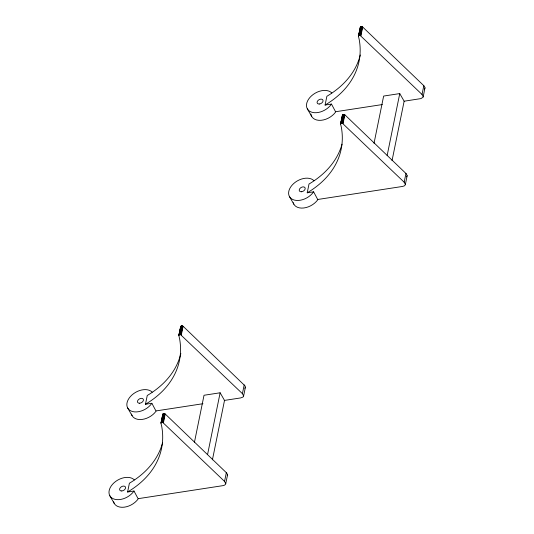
<?xml version="1.0" encoding="UTF-8"?>
<svg xmlns="http://www.w3.org/2000/svg" width="534" height="534" viewBox="0 0 534 534"><rect width="100%" height="100%" fill="white"/><g stroke="black" fill="none" stroke-linecap="round" stroke-linejoin="round"><path stroke-width="0.8" d="M113.588 501.833A14.672 9.725 -29.9 0 0 124.155 507.187A14.672 9.725 -29.9 0 0 138.199 498.903L133.994 491.02L127.606 492.001L129.388 483.223A132.205 85.487 11.5 0 0 162.616 442.659M131.457 414.084A14.672 9.725 -29.9 0 0 142.017 419.444A14.672 9.725 -29.9 0 0 156.061 411.16L151.856 403.27L145.468 404.251L147.257 395.48A132.205 85.487 11.5 0 0 180.852 353.455M127.606 492.001A132.205 85.487 11.5 0 0 161.729 426.492L160.968 423.208L162.803 414.224L164.292 413.663L165.433 414.197L226.776 473.104L227.537 474.94L225.648 484.124L224.627 485.119L222.765 485.673L138.373 498.636M145.468 404.251A132.205 85.487 11.5 0 0 179.591 338.75L178.837 335.465L180.666 326.481L182.154 325.92L183.296 326.454L244.993 385.828L245.406 387.197L243.617 395.968L242.943 397.089L240.627 397.93L224.24 400.447M160.968 423.208L162.923 414.03M178.837 335.465L180.786 326.287M161.135 422.808L163.11 413.87M179.003 335.065L180.973 326.127M161.321 422.648L163.351 413.75M179.19 334.905L181.22 326.007M161.568 422.521L163.644 413.67M179.431 334.778L181.507 325.927M161.855 422.447L163.958 413.643M179.718 334.705L181.827 325.9M162.176 422.421L164.292 413.663M180.038 334.671L182.154 325.92M225.755 483.711L224.554 481.414L162.837 422.514L164.619 413.737M243.617 395.968L242.416 393.665L180.699 334.765L182.488 325.994M163.144 422.628L164.933 413.857M181.013 334.885L182.795 326.107M163.417 422.788L165.206 414.01M181.286 335.038L183.075 326.267M194.403 442.479L204.021 395.26L220.135 392.784L224.514 400.407L212.419 459.834M207.539 454.654L220.135 392.784M224.554 481.414L226.336 472.637M242.416 393.665L244.205 384.894M293.206 202.633A14.672 9.725 -29.9 0 0 303.773 207.986A14.672 9.725 -29.9 0 0 317.817 199.709L313.612 191.819L307.224 192.801L309.012 184.023A132.205 85.487 11.5 0 0 342.034 144.193M310.908 114.029A14.672 9.725 -29.9 0 0 321.061 120.304A14.672 9.725 -29.9 0 0 335.679 111.96L331.474 104.07L325.086 105.051L326.875 96.28A132.205 85.487 11.5 0 0 360.29 54.989M307.224 192.801A132.205 85.487 11.5 0 0 341.346 127.299L340.585 124.015L342.421 115.024L343.909 114.47L345.051 114.997L406.394 173.904L407.155 175.739L405.266 184.924L404.245 185.919L402.382 186.473L317.99 199.442M325.086 105.051A132.205 85.487 11.5 0 0 359.208 39.549L358.454 36.265L360.283 27.281L361.778 26.72L362.92 27.254L423.822 85.694L425.004 87.556L423.135 97.181L420.939 98.596L404.138 101.206L399.752 93.583L383.639 96.06L374.027 143.279M340.585 124.015L342.541 114.83M358.454 36.265L360.403 27.087M340.752 123.608L342.728 114.67M358.621 35.865L360.59 26.927M340.939 123.447L342.968 114.55M358.808 35.705L360.837 26.807M341.186 123.327L343.262 114.47M359.048 35.578L361.124 26.727M341.473 123.247L343.576 114.443M359.335 35.504L361.445 26.7M341.793 123.22L343.909 114.47M359.656 35.478L361.778 26.72M405.373 184.517L404.171 182.214L342.454 123.314L344.236 114.536M423.235 96.767L422.034 94.471L360.316 35.564L362.105 26.793M342.761 123.427L344.55 114.656M360.63 35.685L362.412 26.907M343.042 123.588L344.824 114.81M360.904 35.838L362.693 27.067M387.157 155.461L399.752 93.583M392.036 160.641L404.138 101.206M404.171 182.214L405.953 173.437M422.034 94.471L423.822 85.694M180.666 326.481L180.646 326.915M162.803 414.224L162.783 414.658M360.283 27.281L360.263 27.715M342.421 115.024L342.401 115.464M245.406 387.197L244.732 388.311M227.537 474.94L227.21 475.727M425.024 87.997L424.35 89.118M407.155 175.739L406.481 176.861M331.474 104.07L331.3 104.344A14.672 9.725 -29.9 0 1 310.828 111.873A14.672 9.725 -29.9 0 1 311.529 95.826A14.672 9.725 -29.9 0 1 331.794 92.943M151.856 403.27L151.683 403.537A14.672 9.725 -29.9 0 1 131.21 411.073A14.672 9.725 -29.9 0 1 131.905 395.026A14.672 9.725 -29.9 0 1 152.177 392.143M313.612 191.819L313.431 192.086A14.672 9.725 -29.9 0 1 292.966 199.616A14.672 9.725 -29.9 0 1 293.66 183.569A14.672 9.725 -29.9 0 1 313.932 180.686M133.994 491.02L133.814 491.287A14.672 9.725 -29.9 0 1 113.342 498.816A14.672 9.725 -29.9 0 1 114.042 482.769A14.672 9.725 -29.9 0 1 134.314 479.886M335.859 111.693L382.317 104.557M156.242 410.893L202.94 403.717M307.324 108.843L311.709 116.465M289.461 196.592L293.847 204.208M127.706 408.043L132.092 415.666M109.844 495.792L114.229 503.408M319.252 104.023A3.231 2.136 -29.9 0 0 322.977 100.198A3.231 2.136 -29.9 0 0 317.99 100.505A3.231 2.136 -29.9 0 0 319.252 104.023M301.383 191.766A3.231 2.136 -29.9 0 0 305.114 187.941A3.231 2.136 -29.9 0 0 300.128 188.248A3.231 2.136 -29.9 0 0 301.383 191.766M121.765 490.966A3.231 2.136 -29.9 0 0 125.497 487.141A3.231 2.136 -29.9 0 0 120.51 487.449A3.231 2.136 -29.9 0 0 121.765 490.966M139.628 403.223A3.231 2.136 -29.9 0 0 143.359 399.399A3.231 2.136 -29.9 0 0 138.373 399.706A3.231 2.136 -29.9 0 0 139.628 403.223"/></g></svg>
